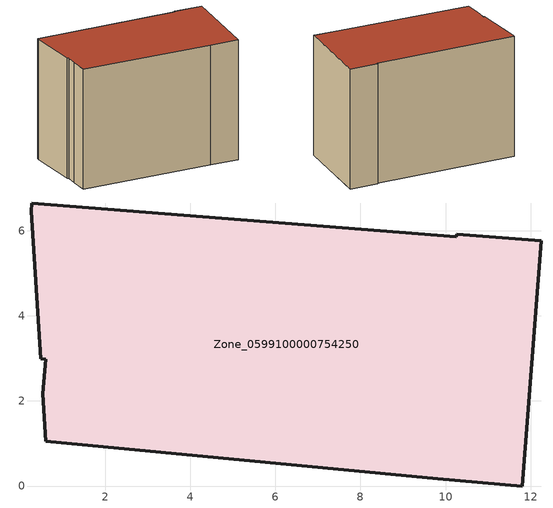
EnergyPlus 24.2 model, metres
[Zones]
Zone_0599100000754250
 floor ground (C_G): 0.61,1.05 0.54,2.17 0.6,2.98 0.48,2.99 0.26,6.46 0.28,6.65 10.26,5.86 10.26,5.91 12.25,5.76 11.81,0 9.81,0.17 z0
 wall outside (C_F): 10.26,5.91 10.26,5.86 0.28,6.65 0.26,6.46 0.48,2.99 0.6,2.98 0.54,2.17 0.61,1.05 9.81,0.17 11.81,0 12.25,5.76 10.26,5.91 z0:8.78
 roof outside (C_R): 0.54,2.17 0.61,1.05 9.81,0.17 11.81,0 12.25,5.76 10.26,5.91 10.26,5.86 0.28,6.65 0.26,6.46 0.48,2.99 0.6,2.98 z8.78
[BUILDING]
Pand.0599100000754250: North Axis=0; Terrain=City; Loads Convergence Tolerance Value=0.04; Temperature Convergence Tolerance Value=0.4; Solar Distribution=FullExterior; Maximum Number of Warmup Days=25; Minimum Number of Warmup Days=1
[Site:Location]
Rotterdam.The.Hague.AP_ZH_NLD Design_Conditions: Latitude=51.96; Longitude=4.45; Time Zone=1; Elevation=-4.5
[SITE:GROUNDTEMPERATURE:BUILDINGSURFACE]
18, 18, 18, 18, 18, 18, 18, 18, 18, 18, 18, 18
[MATERIAL] Thermal Absorptance=0.9; Solar Absorptance=0.7; Visible Absorptance=0.7
Name | Roughness | Thickness | Conductivity | Density | Specific Heat
G.TI.2006-2014 | MediumSmooth | 0.15 | 0.06 | 540 | 1210
F.TI.2006-2014 | Rough | 0.3 | 0.12 | 1920 | 840
R.TI.2006-2014 | MediumRough | 0.2 | 0.08 | 1500 | 1000
[CONSTRUCTION]
C_G: G.TI.2006-2014
C_F: F.TI.2006-2014
C_R: R.TI.2006-2014
[ZONE]
Zone_0599100000754250: Type=1; Multiplier=1; Ceiling Height=Autocalculate; Volume=Autocalculate; Floor Area=autocalculate; Part of Total Floor Area=Yes
[ZONEINFILTRATION:DESIGNFLOWRATE]
Infil_Zone_0599100000754250: Zone or ZoneList or Space or SpaceList=Zone_0599100000754250; Schedule=AlwaysOn; Design Flow Rate Calculation Method=Flow/Area; Flow Rate per Floor Area=0.0015; Constant Term Coefficient=1; Temperature Term Coefficient=0; Velocity Term Coefficient=0; Velocity Squared Term Coefficient=0
[HVACTEMPLATE:ZONE:IDEALLOADSAIRSYSTEM]
Zone_0599100000754250: Maximum Heating Supply Air Temperature=50; Minimum Cooling Supply Air Temperature=13; Maximum Heating Supply Air Humidity Ratio=0.0156; Minimum Cooling Supply Air Humidity Ratio=0.0077; Heating Limit=NoLimit; Cooling Limit=NoLimit; Dehumidification Control Type=ConstantSensibleHeatRatio; Cooling Sensible Heat Ratio=0.7; Dehumidification Setpoint=60; Humidification Control Type=None; Humidification Setpoint=30; Outdoor Air Method=None; Outdoor Air Flow Rate per Person=0.00944; Outdoor Air Flow Rate per Zone Floor Area=0; Outdoor Air Flow Rate per Zone=0; Demand Controlled Ventilation Type=None; Outdoor Air Economizer Type=NoEconomizer; Heat Recovery Type=None; Sensible Heat Recovery Effectiveness=0.7; Latent Heat Recovery Effectiveness=0.65
[ZONECONTROL:THERMOSTAT]
ThermostatControl_Zone_0599100000754250: Zone or ZoneList=Zone_0599100000754250; Control Type Schedule=DualSetpointControlType; Control 1=Thermostat_Zone_0599100000754250; Temperature Difference Between Cutout And Setpoint=0
[THERMOSTATSETPOINT:DUALSETPOINT]
Thermostat_Zone_0599100000754250: Heating Setpoint Temperature Schedule=HeatingSetpoint_Zone_0599100000754250; Cooling Setpoint Temperature Schedule=CoolingSetpoint_Zone_0599100000754250
[SCHEDULE:COMPACT]
HeatingSetpoint_Zone_0599100000754250: Through: 12/31, For: AllDays, Until: 24:00, 21
CoolingSetpoint_Zone_0599100000754250: Through: 12/31, For: AllDays, Until: 24:00, 24
DualSetpointControlType: Through: 12/31, For: AllDays, Until: 24:00, 4
AlwaysOn: Through: 12/31, For: AllDays, Until: 24:00, 1
